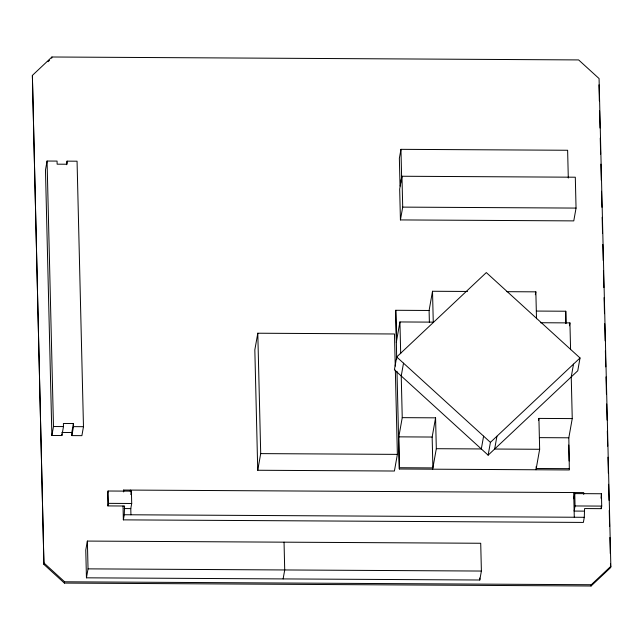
<?xml version="1.0" encoding="UTF-8"?>
<svg xmlns="http://www.w3.org/2000/svg" width="643" height="643" viewBox="0 0 643 643"><rect width="100%" height="100%" fill="white"/><g stroke="black" fill="none" stroke-linecap="round" stroke-linejoin="round"><path stroke-width="0.96" d="M32.375 75.408L43.933 564.441L64.38 583.08L591.07 586.006L610.625 567.592L610.85 566.314L599.067 78.559L578.62 59.92L51.93 56.994L32.375 75.408L43.933 564.441M51.705 58.272L51.93 56.994M67.065 161.144L67.137 164.23L57.139 164.182L57.066 161.088L47.068 161.039L45.468 170.001L51.882 435.488L61.881 435.544L63.48 426.582L63.4 423.496L73.406 423.544L73.479 426.639L71.879 435.6L81.886 435.649L83.477 426.687L77.064 161.2L67.065 161.144L66.43 164.729M51.882 435.488L53.482 426.526L47.068 161.039M71.879 435.6L71.807 432.506L73.406 423.544M64.38 583.08L64.605 581.794L44.158 563.164M87.368 541.076L85.768 550.038L86.443 577.824L479.791 580.01L481.39 571.048L480.715 543.263L87.368 541.076L88.043 568.862L86.443 577.824M130.939 514.778L130.786 508.605L131.702 503.485L131.405 491.139L108.064 491.011L107.614 493.567L107.911 505.912L124.573 506.009L124.268 514.746L123.36 519.865L583.378 522.421L584.286 517.302L584.591 508.565L601.261 508.661L601.719 506.097L601.422 493.752L574.754 493.599L573.837 498.727M107.911 505.912L108.362 503.356L108.064 491.011M123.368 491.75L123.673 490.046L583.691 492.602L583.731 494.371M130.794 494.547L131.405 491.139M395.244 366.084L394.472 333.982L257.795 333.219L254.829 349.864L257.739 470.258L394.416 471.022L397.374 454.376L395.341 370.095M257.739 470.258L260.704 453.612L257.795 333.219M283.121 578.917L284.712 569.955L284.045 542.17M400.959 149.337L399.359 158.299L400.026 186.084L401.626 177.122L400.959 149.337L567.624 150.261L568.299 178.047M401.963 176.246L399.681 189.05L400.428 219.922L573.773 220.887L576.048 208.083L575.308 177.211L401.963 176.246L402.711 207.118L400.428 219.922M467.517 291.456L432.514 291.263L429.098 310.473L395.758 310.28L396.691 359.381M396.281 342.438L399.93 321.95L433.261 322.135L432.514 291.263M396.699 356.961L394.416 369.765L488.141 455.164L577.76 370.778L580.034 357.974L486.317 272.576L396.699 356.961L490.416 442.36L488.141 455.164M403.515 363.166L401.232 375.97L402.237 417.645L398.588 438.132M573.524 364.115L571.241 376.919L572.246 418.593L568.822 437.803L569.344 469.953L399.335 469.004L398.821 436.854L432.152 437.039L435.576 417.837L402.237 417.645M432.667 469.189L436.316 448.701L435.576 417.837M483.6 436.155L481.318 448.951L436.316 448.701M496.935 436.227L494.652 449.031L539.654 449.28L538.914 418.408L572.246 418.593M535.338 294.719L535.852 291.842L506.853 291.681M538.569 420.329L538.914 418.408M536.005 469.768L539.654 449.28M536.358 311.067L565.768 311.228L565.808 323.461M569.425 325.776L569.931 322.899L540.522 322.73M574.754 493.599L575.051 505.953L574.143 511.072L584.141 511.129M601.422 493.752L601.012 498.212M591.07 586.006L591.295 584.728L610.85 566.314M48.08 61.688L49.527 60.321M490.416 442.36L580.034 357.974M402.711 207.118L576.048 208.083M53.482 426.526L63.48 426.582M73.479 426.639L83.477 426.687M61.808 432.458L71.807 432.506M539.413 437.634L568.822 437.803M260.704 453.612L397.374 454.376M399.56 467.726L432.9 467.911L432.152 437.039M569.569 468.667L536.238 468.482L536.19 466.488M108.362 503.356L131.702 503.485M575.051 505.953L601.719 506.097M124.123 508.573L130.786 508.605M124.268 514.746L584.286 517.302M88.043 568.862L481.39 571.048M64.605 581.794L591.295 584.728M598.963 84.852L599.348 100.911M599.589 110.95L600.007 128.013M600.249 138.044L600.634 154.103M600.875 164.142L601.261 180.201M601.535 191.236L601.92 207.295M602.161 217.334L602.547 233.393M602.812 244.428L603.206 260.487M603.447 270.526L603.857 287.582M604.098 297.621L604.492 313.68M604.733 323.718L605.143 340.774M605.385 350.813L605.77 366.872M606.019 376.911L606.429 393.966M606.67 404.005L607.056 420.064M607.322 431.099L607.691 446.154M607.957 457.197L608.342 473.256M608.608 484.292L609.001 500.35M609.242 510.389L609.628 526.448M609.894 537.484L610.279 553.543M610.529 563.581L610.625 567.592M601.213 506.756L601.261 508.661M569.931 322.899L570.582 349.688M573.693 492.546L574.287 517.245M565.768 311.228L566.057 323.18M568.742 445.052L569.127 460.991M535.852 291.842L536.503 318.727M479.742 578.025L479.791 580.01M429.098 310.473L429.387 322.416M399.93 321.95L400.693 353.698M395.758 310.28L396.506 341.152M396.98 371.341L399.335 469.004M130.336 490.087L130.384 491.847M123.673 490.046L123.713 491.815M123.022 506.033L123.36 519.865M61.849 434.001L61.881 435.544"/></g></svg>
